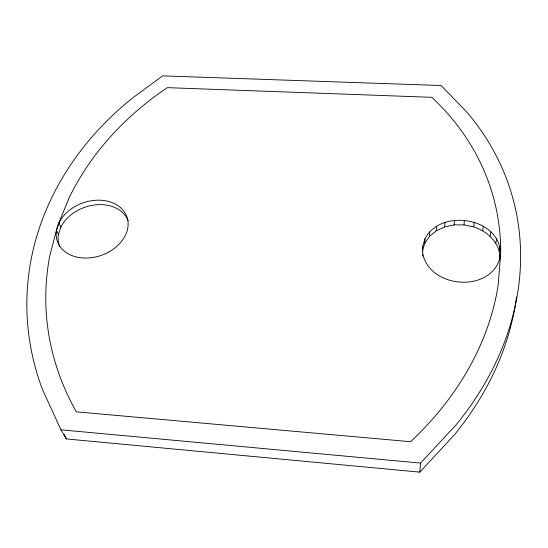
<?xml version="1.0" encoding="UTF-8"?>
<svg xmlns="http://www.w3.org/2000/svg" width="548" height="548" viewBox="0 0 548 548"><rect width="100%" height="100%" fill="white"/><g stroke="black" fill="none" stroke-linecap="round" stroke-linejoin="round"><path stroke-width="0.82" d="M424.981 238.764L422.645 246.504L422.385 250.991L424.707 243.278L424.981 238.764C441.976 205.843 507.174 219.406 499.79 259.505L499.16 250.957L499.906 246.429M422.83 256.087L422.645 246.504M424.707 243.278L429.433 236.435L429.735 231.893M429.433 236.435L436.215 230.879L436.564 226.324M419.83 472.136L420.549 463.094L456.142 424.796A342.63 272.514 -15.5 0 0 466.396 111.593L441.092 85.536L162.667 75.864L131.623 98.695A353.679 289.625 0.1 0 0 42.319 389.128L60.938 429.824L66.281 438.927L419.83 472.136L454.819 434.317A337.363 270.493 -15.7 0 0 516.469 296.968M500.55 254.998L498.235 284.528A322.936 256.286 -15.4 0 1 410.575 441.715L76.309 411.836A333.287 272.301 -0.1 0 1 49.834 255.621L57.492 226.42L68.733 198.664A333.287 272.301 -0.1 0 1 167.325 87.653L431.769 97.318A322.936 256.286 -15.4 0 1 500.714 252.868L499.858 258.704M436.215 230.879L444.606 226.961L445.003 222.392M444.606 226.961L454.059 224.92L454.511 220.344M454.059 224.92L463.971 224.892L464.485 220.303M499.16 250.957C495.687 239.003 485.192 230.674 473.712 226.872L474.287 222.289M482.651 230.756L483.281 226.173M490.2 236.311L490.885 231.742M495.837 243.189L496.563 238.64M500.646 254.594C494.549 292.81 431.358 290.008 422.919 254.601M59.698 246.737A36.641 27.743 -19.5 0 1 58.417 234.626L60.855 227.167A36.641 27.743 -19.5 0 1 95.838 204.836A36.641 27.743 -19.5 0 1 128.163 220.666M56.519 230.27L58.992 222.789A36.853 27.804 -19.4 0 1 118.8 206.212A36.853 27.804 -19.4 0 1 102.771 254.834A36.853 27.804 -19.4 0 1 56.519 230.27L58.417 234.626M60.938 429.824L420.549 463.094M463.971 224.892L473.712 226.872M64.15 434.283L66.281 438.927M58.992 222.789L60.855 227.167"/></g></svg>
